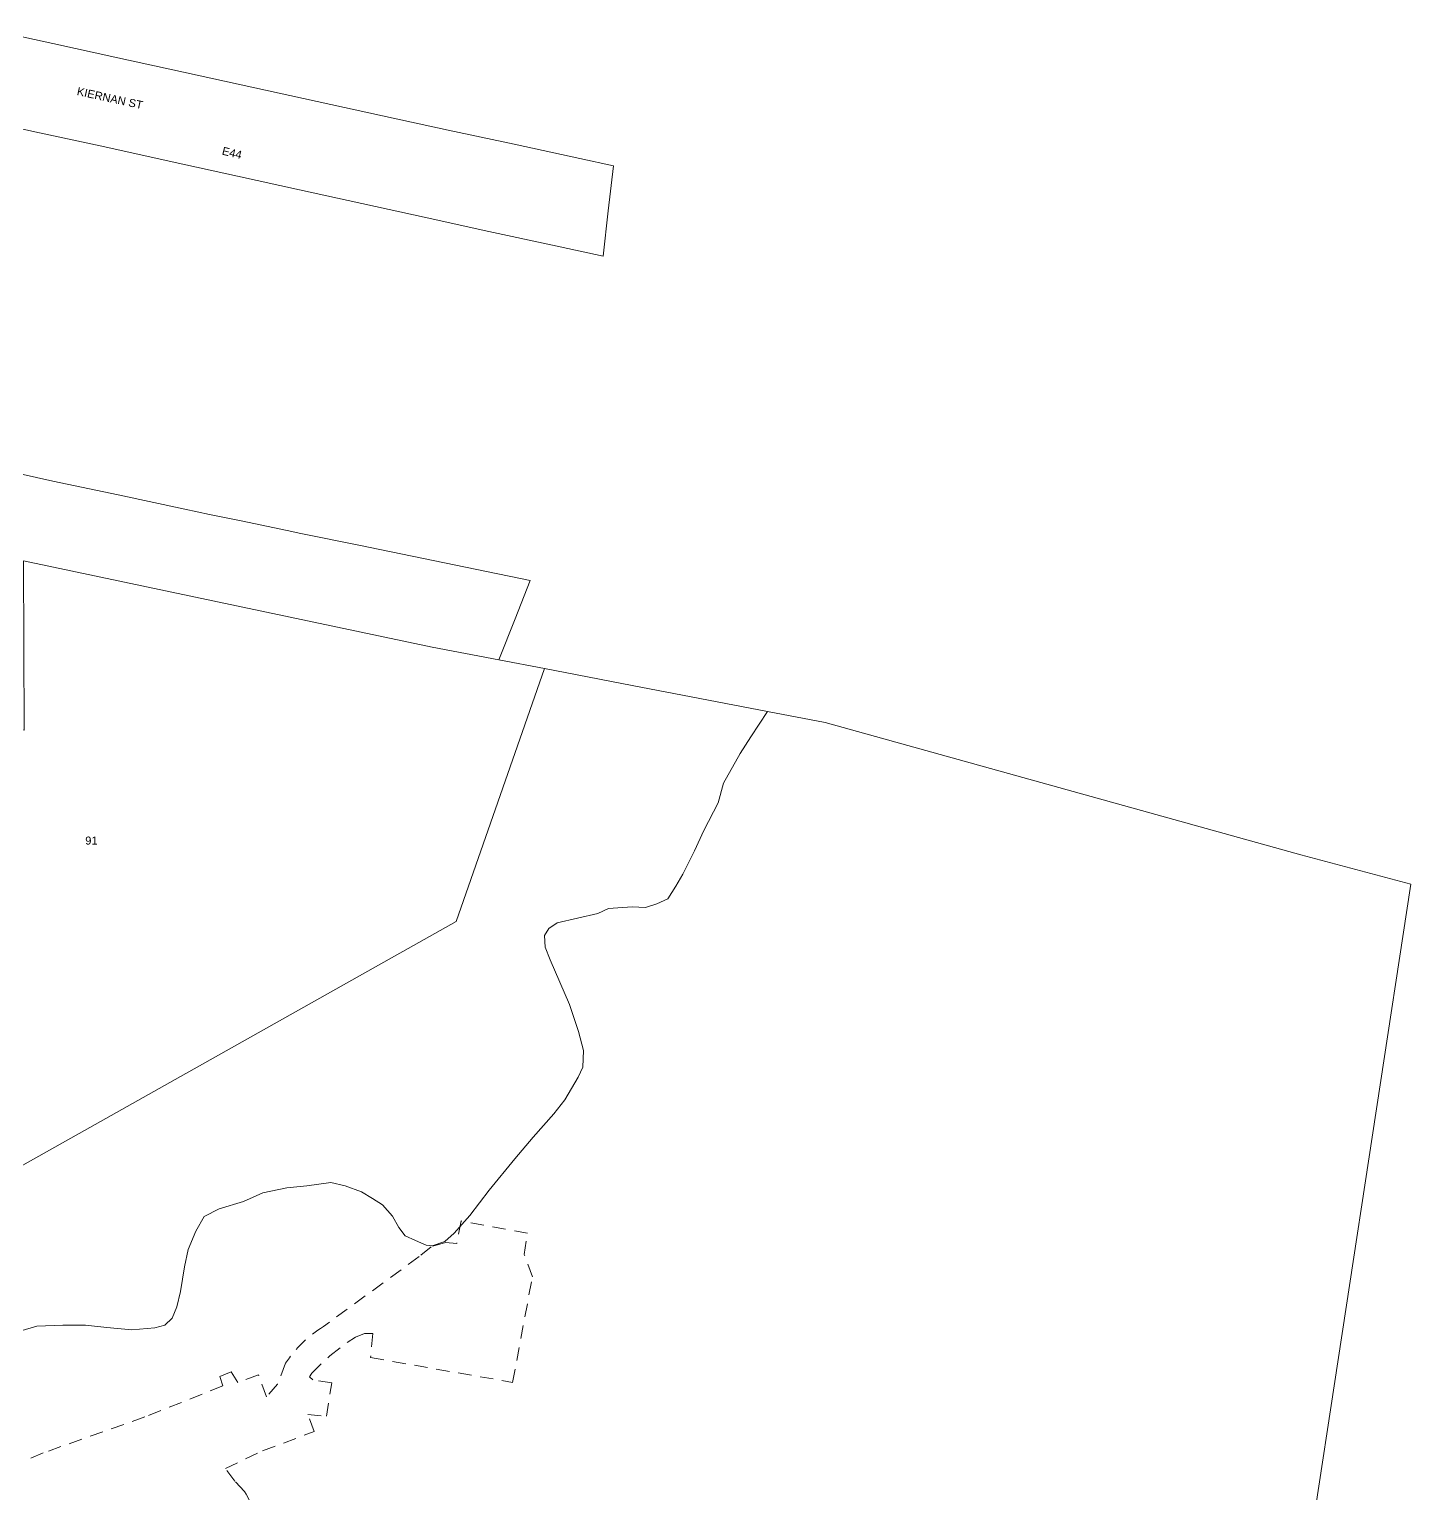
# Model space of a CAD drawing. Header units: metres. Extents: x 304132 to 306101, y 6188673 to 6190119.
# Drawn here: x 305789.8 to 306100.7, y 6189459.2 to 6189788.7 of the extents above; entities that cross this region are included whole.
import ezdxf

# ---------------------------------------------------------------- set-up
doc = ezdxf.new("R2010")
doc.units = ezdxf.units.M
doc.linetypes.add('Dash', pattern=[5, 3, -2])
for name, color, linetype, lineweight in [('Cadastre Developer_SP_EXT', 9, 'Continuous', 5), ('Cadastre Land Parcels_SP_EXT', 9, 'Continuous', 5), ('Cadastre Roads_SP_EXT', 9, 'Continuous', 5)]:
    doc.layers.add(name, color=color, linetype=linetype, lineweight=lineweight)
doc.layers.add('Mains_LV_EXT', color=7, linetype='Continuous')
doc.styles.get("Standard").update_dxf_attribs({"font": 'arial.ttf'})

msp = doc.modelspace()

# ---------------------------------------------------------------- linework, layer by layer
at = {"layer": 'Cadastre Developer_SP_EXT', "linetype": 'Dash'}
msp.add_lwpolyline([(305833.66, 6189439.85, 0.405461), (305838.27, 6189459.72), (305838.27, 6189459.72), (305836.04, 6189462.02), (305833.98, 6189464.88), (305842.32, 6189468.85), (305853.92, 6189473.22), (305852.49, 6189477.04), (305856.7, 6189476.64), (305857.89, 6189484.19), (305853.6, 6189484.83), (305852.89, 6189485.54), (305853.37, 6189486.33), (305857.42, 6189490.23), (305861.31, 6189493.25), (305863.22, 6189494.44), (305865.28, 6189495.23), (305867.11, 6189495.23), (305866.63, 6189489.83), (305898.58, 6189484.27), (305903.03, 6189508.03), (305901.2, 6189513.03), (305901.92, 6189517.8), (305886.98, 6189520.58), (305886.02, 6189515.5), (305883.48, 6189515.73), (305880.22, 6189514.78), (305877.52, 6189512.56), (305877.52, 6189512.56), (305855.99, 6189496.82), (305855.99, 6189496.82, 0.109282), (305847.48, 6189488.56), (305847.48, 6189488.56), (305845.66, 6189483.87), (305843.19, 6189481.01), (305841.37, 6189485.94), (305836.76, 6189484.27), (305835.25, 6189486.65), (305832.71, 6189485.62), (305833.34, 6189483.47), (305815.78, 6189476.48), (305792.9, 6189468.38), (305760.95, 6189454.87)], format="xyb", dxfattribs=at)
at = {"layer": 'Cadastre Land Parcels_SP_EXT', "linetype": 'Continuous'}
msp.add_lwpolyline([(305895.51, 6189646.82), (305880.5, 6189649.69), (305788.48, 6189669.08), (305788.63, 6189630.97), (305767.78, 6189633.86), (305755.03, 6189635.69), (305748.4, 6189580.51), (305751.91, 6189579.99), (305747.6, 6189544.59), (305751, 6189544.25), (305764.78, 6189519.92), (305885.88, 6189587.93), (305905.73, 6189644.87), (305895.51, 6189646.82)], close=True, dxfattribs=at)
for points in [[(305786.41, 6189495.39), (305791.48, 6189496.89), (305797.38, 6189497.11), (305802.48, 6189497.11), (305807.29, 6189496.6), (305812.9, 6189496.11), (305818.1, 6189496.52), (305820.28, 6189497.16), (305821.95, 6189498.69), (305823, 6189501.22), (305823.83, 6189504.73), (305824.73, 6189510.25), (305825.55, 6189514.17), (305827.27, 6189518.31), (305829.2, 6189521.55), (305832.57, 6189523.31), (305838.04, 6189524.92), (305842.4, 6189526.91), (305847.78, 6189528.02), (305852.27, 6189528.51), (305857.66, 6189529.21), (305860.88, 6189528.47), (305864.6, 6189527.15), (305867.04, 6189525.6), (305869.26, 6189524.24), (305871.51, 6189521.68), (305872.97, 6189519.11), (305874.4, 6189517.24), (305876.72, 6189516.18), (305879.15, 6189515.13), (305880.45, 6189514.96), (305883.33, 6189515.92), (305885.4, 6189517.86), (305888.92, 6189521.83), (305893.31, 6189527.52), (305899.07, 6189534.53), (305903.17, 6189539.41), (305907.87, 6189544.71), (305910.31, 6189547.86), (305913.31, 6189552.92), (305914.37, 6189555.14), (305914.49, 6189558.95), (305913.41, 6189563.23), (305911.38, 6189569.29), (305906.99, 6189579.31), (305905.93, 6189582.18), (305905.78, 6189584.78), (305906.75, 6189586.4), (305908.62, 6189587.64), (305917.78, 6189589.72), (305920.16, 6189590.87), (305925.46, 6189591.27), (305928.46, 6189591.13), (305931.05, 6189591.88), (305933.52, 6189593.03), (305935.27, 6189595.87), (305936.91, 6189598.6), (305939.51, 6189603.86), (305941.62, 6189608.4), (305944.8, 6189614.66), (305946.01, 6189619.09), (305949.78, 6189625.77), (305952.21, 6189629.52), (305955.97, 6189635.22), (305925.51, 6189641.07), (305925.51, 6189641.07), (305905.73, 6189644.87), (305885.88, 6189587.93), (305764.78, 6189519.92)], [(306077.49, 6189444.75), (306100.68, 6189596.31), (306075.95, 6189602.93), (306075.95, 6189602.93), (305968.89, 6189632.74), (305955.97, 6189635.22), (305952.21, 6189629.52), (305949.78, 6189625.77), (305946.01, 6189619.09), (305944.8, 6189614.66), (305941.62, 6189608.4), (305939.51, 6189603.86), (305936.91, 6189598.6), (305935.27, 6189595.87), (305933.52, 6189593.03), (305931.05, 6189591.88), (305928.46, 6189591.13), (305925.46, 6189591.27), (305920.16, 6189590.87), (305917.78, 6189589.72), (305908.62, 6189587.64), (305906.75, 6189586.4), (305905.78, 6189584.78), (305905.93, 6189582.18), (305906.99, 6189579.31), (305911.38, 6189569.29), (305913.41, 6189563.23), (305914.49, 6189558.95), (305914.37, 6189555.14), (305913.31, 6189552.92), (305910.31, 6189547.86), (305907.87, 6189544.71), (305903.17, 6189539.41), (305899.07, 6189534.53), (305893.31, 6189527.52), (305888.92, 6189521.83), (305885.4, 6189517.86), (305883.33, 6189515.92), (305880.45, 6189514.96), (305879.15, 6189515.13), (305876.72, 6189516.18), (305874.4, 6189517.24), (305872.97, 6189519.11), (305871.51, 6189521.68), (305869.26, 6189524.24), (305867.04, 6189525.6), (305864.6, 6189527.15), (305860.88, 6189528.47), (305857.66, 6189529.21), (305852.27, 6189528.51), (305847.78, 6189528.02), (305842.4, 6189526.91), (305838.04, 6189524.92), (305832.57, 6189523.31), (305829.2, 6189521.55), (305827.27, 6189518.31), (305825.55, 6189514.17), (305824.73, 6189510.25), (305823.83, 6189504.73), (305823, 6189501.22), (305821.95, 6189498.69), (305820.28, 6189497.16), (305818.1, 6189496.52), (305812.9, 6189496.11), (305807.29, 6189496.6), (305802.48, 6189497.11), (305797.38, 6189497.11), (305791.48, 6189496.89), (305786.41, 6189495.39)]]:
    msp.add_lwpolyline(points, dxfattribs=at)
at = {"layer": 'Cadastre Roads_SP_EXT', "linetype": 'Continuous'}
for points in [[(305777.37, 6189768.61), (305792.13, 6189765.4), (305806.81, 6189762.19), (305821.28, 6189758.99), (305836.64, 6189755.59), (305850.6, 6189752.55), (305864.68, 6189749.44), (305879.33, 6189746.23), (305893.19, 6189743.2), (305907.55, 6189740.08), (305918.92, 6189737.6), (305920.09, 6189747.8), (305921.25, 6189757.92), (305913.73, 6189759.57), (305898.93, 6189762.78), (305884.09, 6189765.99), (305869.3, 6189769.21), (305854.63, 6189772.42), (305839.87, 6189775.64), (305824.5, 6189779.02), (305809.73, 6189782.24), (305795.08, 6189785.44), (305780.29, 6189788.66)], [(305788.48, 6189669.08), (305880.5, 6189649.69), (305895.51, 6189646.82), (305899.15, 6189656.03), (305902.56, 6189664.65), (305864, 6189672.58), (305850.92, 6189675.24), (305847.82, 6189675.88), (305837.48, 6189678.06), (305830.34, 6189679.53), (305824.81, 6189680.73), (305809.83, 6189683.9), (305795.09, 6189687.03), (305780.34, 6189690.27)]]:
    msp.add_lwpolyline(points, dxfattribs=at)

# ---------------------------------------------------------------- texts
at = {"layer": 'Cadastre Land Parcels_SP_EXT'}
msp.add_text('91', height=1.8, dxfattribs=at).set_placement((305802.4, 6189605.25))
at = {"layer": 'Cadastre Roads_SP_EXT'}
msp.add_text('KIERNAN ST', height=1.8, rotation=347.6841, dxfattribs=at).set_placement((305800.4, 6189773.9))
at = {"layer": 'Mains_LV_EXT'}
msp.add_text('E44', height=1.8, rotation=346.4739, dxfattribs=at).set_placement((305833.04, 6189760.5))

doc.saveas('drawing.dxf')
